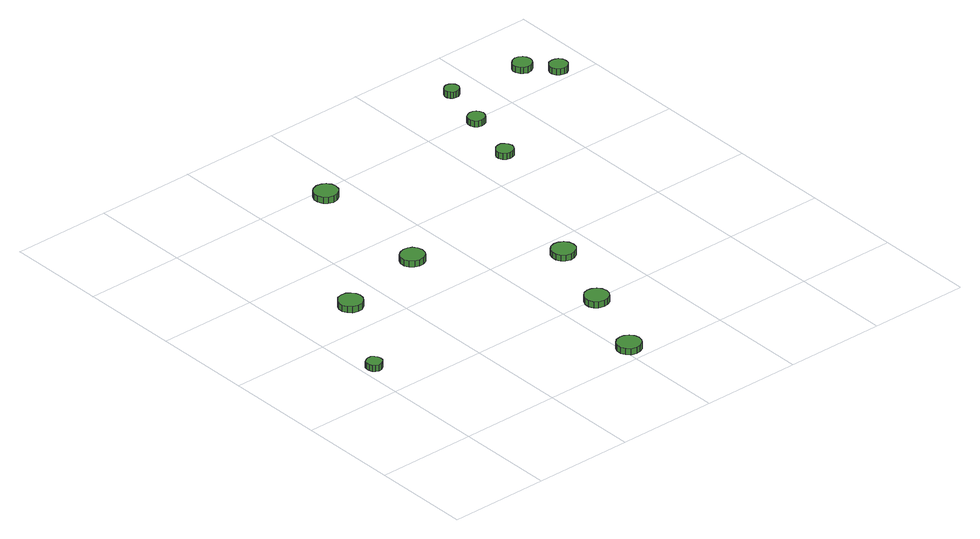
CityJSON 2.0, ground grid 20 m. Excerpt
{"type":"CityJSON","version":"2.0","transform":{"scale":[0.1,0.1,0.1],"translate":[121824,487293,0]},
"CityObjects":{
"tree1":{"type":"SolitaryVegetationObject","attributes":{"function":"something"},"geometry":[{"type":"MultiSurface","lod":"1","boundaries":[[[0,1,2,3,4,5,6,7,8,9,10,11,12,13,14]],[[15,16,17,18,19,20,21,22,23,24,25,26,27,28,29]],[[0,29,28,1]],[[1,28,27,2]],[[2,27,26,3]],[[3,26,25,4]],[[4,25,24,5]],[[5,24,23,6]],[[6,23,22,7]],[[7,22,21,8]],[[8,21,20,9]],[[9,20,19,10]],[[10,19,18,11]],[[11,18,17,12]],[[12,17,16,13]],[[13,16,15,14]],[[14,15,29,0]]]}]},
"tree2":{"type":"SolitaryVegetationObject","attributes":{"function":"something"},"geometry":[{"type":"MultiSurface","lod":"1","boundaries":[[[30,31,32,33,34,35,36,37,38,39,40,41,42,43,44]],[[45,46,47,48,49,50,51,52,53,54,55,56,57,58,59]],[[30,59,58,31]],[[31,58,57,32]],[[32,57,56,33]],[[33,56,55,34]],[[34,55,54,35]],[[35,54,53,36]],[[36,53,52,37]],[[37,52,51,38]],[[38,51,50,39]],[[39,50,49,40]],[[40,49,48,41]],[[41,48,47,42]],[[42,47,46,43]],[[43,46,45,44]],[[44,45,59,30]]]}]},
"tree3":{"type":"SolitaryVegetationObject","attributes":{"function":"something"},"geometry":[{"type":"MultiSurface","lod":"1","boundaries":[[[60,61,62,63,64,65,66,67,68,69,70,71,72,73,74]],[[75,76,77,78,79,80,81,82,83,84,85,86,87,88,89]],[[60,89,88,61]],[[61,88,87,62]],[[62,87,86,63]],[[63,86,85,64]],[[64,85,84,65]],[[65,84,83,66]],[[66,83,82,67]],[[67,82,81,68]],[[68,81,80,69]],[[69,80,79,70]],[[70,79,78,71]],[[71,78,77,72]],[[72,77,76,73]],[[73,76,75,74]],[[74,75,89,60]]]}]},
"tree4":{"type":"SolitaryVegetationObject","attributes":{"function":"something"},"geometry":[{"type":"MultiSurface","lod":"1","boundaries":[[[90,91,92,93,94,95,96,97,98,99,100,101,102,103,104]],[[105,106,107,108,109,110,111,112,113,114,115,116,117,118,119]],[[90,119,118,91]],[[91,118,117,92]],[[92,117,116,93]],[[93,116,115,94]],[[94,115,114,95]],[[95,114,113,96]],[[96,113,112,97]],[[97,112,111,98]],[[98,111,110,99]],[[99,110,109,100]],[[100,109,108,101]],[[101,108,107,102]],[[102,107,106,103]],[[103,106,105,104]],[[104,105,119,90]]]}]},
"tree5":{"type":"SolitaryVegetationObject","attributes":{"function":"something"},"geometry":[{"type":"MultiSurface","lod":"1","boundaries":[[[120,121,122,123,124,125,126,127,128,129,130,131,132,133,134]],[[135,136,137,138,139,140,141,142,143,144,145,146,147,148,149]],[[120,149,148,121]],[[121,148,147,122]],[[122,147,146,123]],[[123,146,145,124]],[[124,145,144,125]],[[125,144,143,126]],[[126,143,142,127]],[[127,142,141,128]],[[128,141,140,129]],[[129,140,139,130]],[[130,139,138,131]],[[131,138,137,132]],[[132,137,136,133]],[[133,136,135,134]],[[134,135,149,120]]]}]},
"tree6":{"type":"SolitaryVegetationObject","attributes":{"function":"something"},"geometry":[{"type":"MultiSurface","lod":"1","boundaries":[[[150,151,152,153,154,155,156,157,158,159,160,161,162,163,164]],[[165,166,167,168,169,170,171,172,173,174,175,176,177,178,179]],[[150,179,178,151]],[[151,178,177,152]],[[152,177,176,153]],[[153,176,175,154]],[[154,175,174,155]],[[155,174,173,156]],[[156,173,172,157]],[[157,172,171,158]],[[158,171,170,159]],[[159,170,169,160]],[[160,169,168,161]],[[161,168,167,162]],[[162,167,166,163]],[[163,166,165,164]],[[164,165,179,150]]]}]},
"tree7":{"type":"SolitaryVegetationObject","attributes":{"function":"something"},"geometry":[{"type":"MultiSurface","lod":"1","boundaries":[[[180,181,182,183,184,185,186,187,188,189,190,191,192,193,194]],[[195,196,197,198,199,200,201,202,203,204,205,206,207,208,209]],[[180,209,208,181]],[[181,208,207,182]],[[182,207,206,183]],[[183,206,205,184]],[[184,205,204,185]],[[185,204,203,186]],[[186,203,202,187]],[[187,202,201,188]],[[188,201,200,189]],[[189,200,199,190]],[[190,199,198,191]],[[191,198,197,192]],[[192,197,196,193]],[[193,196,195,194]],[[194,195,209,180]]]}]},
"tree8":{"type":"SolitaryVegetationObject","attributes":{"function":"something"},"geometry":[{"type":"MultiSurface","lod":"1","boundaries":[[[210,211,212,213,214,215,216,217,218,219,220,221,222,223,224]],[[225,226,227,228,229,230,231,232,233,234,235,236,237,238,239]],[[210,239,238,211]],[[211,238,237,212]],[[212,237,236,213]],[[213,236,235,214]],[[214,235,234,215]],[[215,234,233,216]],[[216,233,232,217]],[[217,232,231,218]],[[218,231,230,219]],[[219,230,229,220]],[[220,229,228,221]],[[221,228,227,222]],[[222,227,226,223]],[[223,226,225,224]],[[224,225,239,210]]]}]},
"tree9":{"type":"SolitaryVegetationObject","attributes":{"function":"something"},"geometry":[{"type":"MultiSurface","lod":"1","boundaries":[[[240,241,242,243,244,245,246,247,248,249,250,251,252,253,254]],[[255,256,257,258,259,260,261,262,263,264,265,266,267,268,269]],[[240,269,268,241]],[[241,268,267,242]],[[242,267,266,243]],[[243,266,265,244]],[[244,265,264,245]],[[245,264,263,246]],[[246,263,262,247]],[[247,262,261,248]],[[248,261,260,249]],[[249,260,259,250]],[[250,259,258,251]],[[251,258,257,252]],[[252,257,256,253]],[[253,256,255,254]],[[254,255,269,240]]]}]},
"tree10":{"type":"SolitaryVegetationObject","attributes":{"function":"something"},"geometry":[{"type":"MultiSurface","lod":"1","boundaries":[[[270,271,272,273,274,275,276,277,278,279,280,281,282,283,284]],[[285,286,287,288,289,290,291,292,293,294,295,296,297,298,299]],[[270,299,298,271]],[[271,298,297,272]],[[272,297,296,273]],[[273,296,295,274]],[[274,295,294,275]],[[275,294,293,276]],[[276,293,292,277]],[[277,292,291,278]],[[278,291,290,279]],[[279,290,289,280]],[[280,289,288,281]],[[281,288,287,282]],[[282,287,286,283]],[[283,286,285,284]],[[284,285,299,270]]]}]},
"tree11":{"type":"SolitaryVegetationObject","attributes":{"function":"something"},"geometry":[{"type":"MultiSurface","lod":"1","boundaries":[[[300,301,302,303,304,305,306,307,308,309,310,311,312,313,314]],[[315,316,317,318,319,320,321,322,323,324,325,326,327,328,329]],[[300,329,328,301]],[[301,328,327,302]],[[302,327,326,303]],[[303,326,325,304]],[[304,325,324,305]],[[305,324,323,306]],[[306,323,322,307]],[[307,322,321,308]],[[308,321,320,309]],[[309,320,319,310]],[[310,319,318,311]],[[311,318,317,312]],[[312,317,316,313]],[[313,316,315,314]],[[314,315,329,300]]]}]},
"tree12":{"type":"SolitaryVegetationObject","attributes":{"function":"something"},"geometry":[{"type":"MultiSurface","lod":"1","boundaries":[[[330,331,332,333,334,335,336,337,338,339,340,341,342,343,344]],[[345,346,347,348,349,350,351,352,353,354,355,356,357,358,359]],[[330,359,358,331]],[[331,358,357,332]],[[332,357,356,333]],[[333,356,355,334]],[[334,355,354,335]],[[335,354,353,336]],[[336,353,352,337]],[[337,352,351,338]],[[338,351,350,339]],[[339,350,349,340]],[[340,349,348,341]],[[341,348,347,342]],[[342,347,346,343]],[[343,346,345,344]],[[344,345,359,330]]]}]}
},
"vertices":[
[40,286,19],[39,292,19],[35,297,19],[30,301,19],[23,301,19],[17,299,19],[12,295,19],[10,289,19],[10,283,19],[12,277,19],[17,272,19],[23,270,19],[30,271,19],[35,274,19],[39,279,19],[39,279,6],[35,274,6],[30,271,6],[23,270,6],[17,272,6],[12,277,6],[10,283,6],[10,289,6],[12,295,6],[17,299,6],[23,301,6],[30,301,6],[35,297,6],[39,292,6],[40,286,6],
[150,468,21],[148,477,21],[142,485,21],[134,490,21],[124,491,21],[114,488,21],[107,481,21],[103,473,21],[103,463,21],[107,454,21],[114,447,21],[124,444,21],[134,445,21],[142,450,21],[148,458,21],[148,458,8],[142,450,8],[134,445,8],[124,444,8],[114,447,8],[107,454,8],[103,463,8],[103,473,8],[107,481,8],[114,488,8],[124,491,8],[134,490,8],[142,485,8],[148,477,8],[150,468,8],
[436,33,20],[434,42,20],[428,50,20],[419,55,20],[410,56,20],[400,53,20],[393,47,20],[389,38,20],[389,28,20],[393,19,20],[400,12,20],[410,9,20],[419,10,20],[428,15,20],[434,23,20],[434,23,7],[428,15,7],[419,10,7],[410,9,7],[400,12,7],[393,19,7],[389,28,7],[389,38,7],[393,47,7],[400,53,7],[410,56,7],[419,55,7],[428,50,7],[434,42,7],[436,33,7],
[336,512,20],[334,522,20],[328,530,20],[320,534,20],[310,535,20],[301,532,20],[293,526,20],[289,517,20],[289,507,20],[293,498,20],[301,492,20],[310,489,20],[320,490,20],[328,494,20],[334,502,20],[334,502,7],[328,494,7],[320,490,7],[310,489,7],[301,492,7],[293,498,7],[289,507,7],[289,517,7],[293,526,7],[301,532,7],[310,535,7],[320,534,7],[328,530,7],[334,522,7],[336,512,7],
[495,189,21],[493,199,21],[487,207,21],[478,212,21],[469,213,21],[459,210,21],[452,203,21],[448,194,21],[448,184,21],[452,175,21],[459,169,21],[469,166,21],[478,167,21],[487,172,21],[493,180,21],[493,180,8],[487,172,8],[478,167,8],[469,166,8],[459,169,8],[452,175,8],[448,184,8],[448,194,8],[452,203,8],[459,210,8],[469,213,8],[478,212,8],[487,207,8],[493,199,8],[495,189,8],
[359,776,21],[357,785,21],[351,793,21],[343,798,21],[333,799,21],[323,796,21],[316,790,21],[312,781,21],[312,771,21],[316,761,21],[323,755,21],[333,752,21],[343,753,21],[351,758,21],[357,766,21],[357,766,8],[351,758,8],[343,753,8],[333,752,8],[323,755,8],[316,761,8],[312,771,8],[312,781,8],[316,790,8],[323,796,8],[333,799,8],[343,798,8],[351,793,8],[357,785,8],[359,776,8],
[554,348,20],[552,358,20],[546,366,20],[537,371,20],[528,372,20],[518,369,20],[511,362,20],[507,353,20],[507,343,20],[511,334,20],[518,328,20],[528,325,20],[537,326,20],[546,331,20],[552,338,20],[552,338,8],[546,331,8],[537,326,8],[528,325,8],[518,328,8],[511,334,8],[507,343,8],[507,353,8],[511,362,8],[518,369,8],[528,372,8],[537,371,8],[546,366,8],[552,358,8],[554,348,8],
[690,673,20],[688,680,20],[684,686,20],[678,690,20],[671,690,20],[664,688,20],[659,683,20],[656,677,20],[656,670,20],[659,663,20],[664,658,20],[671,656,20],[678,657,20],[684,660,20],[688,666,20],[688,666,7],[684,660,7],[678,657,7],[671,656,7],[664,658,7],[659,663,7],[656,670,7],[656,677,7],[659,683,7],[664,688,7],[671,690,7],[678,690,7],[684,686,7],[688,680,7],[690,673,7],
[723,790,20],[721,797,20],[717,802,20],[711,806,20],[704,806,20],[698,804,20],[692,800,20],[690,793,20],[690,786,20],[692,780,20],[698,775,20],[704,773,20],[711,774,20],[717,777,20],[721,783,20],[721,783,7],[717,777,7],[711,774,7],[704,773,7],[698,775,7],[692,780,7],[690,786,7],[690,793,7],[692,800,7],[698,804,7],[704,806,7],[711,806,7],[717,802,7],[721,797,7],[723,790,7],
[747,887,22],[746,893,22],[742,898,22],[737,901,22],[731,902,22],[725,900,22],[721,896,22],[718,890,22],[718,884,22],[721,879,22],[725,875,22],[731,873,22],[737,874,22],[742,877,22],[746,882,22],[746,882,9],[742,877,9],[737,874,9],[731,873,9],[725,875,9],[721,879,9],[718,884,9],[718,890,9],[721,896,9],[725,900,9],[731,902,9],[737,901,9],[742,898,9],[746,893,9],[747,887,9],
[906,872,21],[904,880,21],[900,886,21],[893,890,21],[885,891,21],[877,888,21],[872,883,21],[868,876,21],[868,868,21],[872,861,21],[877,856,21],[885,853,21],[893,854,21],[900,858,21],[904,864,21],[904,864,8],[900,858,8],[893,854,8],[885,853,8],[877,856,8],[872,861,8],[868,868,8],[868,876,8],[872,883,8],[877,888,8],[885,891,8],[893,890,8],[900,886,8],[904,880,8],[906,872,8],
[954,829,17],[953,837,17],[948,843,17],[942,846,17],[935,847,17],[927,845,17],[922,840,17],[919,833,17],[919,826,17],[922,819,17],[927,814,17],[935,812,17],[942,812,17],[948,816,17],[953,822,17],[953,822,4],[948,816,4],[942,812,4],[935,812,4],[927,814,4],[922,819,4],[919,826,4],[919,833,4],[922,840,4],[927,845,4],[935,847,4],[942,846,4],[948,843,4],[953,837,4],[954,829,4]
]}
